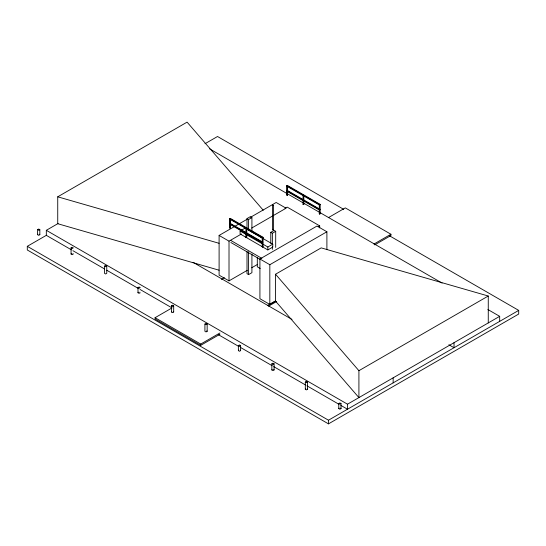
<?xml version="1.0" encoding="UTF-8"?>
<svg xmlns="http://www.w3.org/2000/svg" width="546" height="546" viewBox="0 0 546 546"><rect width="100%" height="100%" fill="white"/><g stroke="black" fill="none" stroke-linecap="round" stroke-linejoin="round"><path stroke-width="0.82" d="M37.592 229.668L38.711 229.02L39.831 229.668L39.831 234.698L38.711 235.346L37.592 234.698L37.592 229.668L38.711 230.316L39.831 229.668M37.592 234.698L37.92 234.241M71.055 247.891L72.174 247.242L73.3 247.891L72.174 248.532L71.055 247.891L71.055 254.02L72.174 254.668L73.3 254.02L72.973 253.562M71.055 254.02L71.383 253.562M104.518 266.114L105.644 265.465L106.763 266.114L106.763 273.341L105.644 273.99L104.518 273.341L104.518 266.114L105.644 266.755L106.763 266.114M137.988 287.626L139.107 286.978L140.226 287.626L139.107 288.274L137.988 287.626L137.988 292.663L138.315 293.12L139.899 293.12L139.899 292.206M137.988 292.663L138.315 292.206M171.451 305.849L172.57 305.2L173.689 305.849L173.689 311.984L172.57 312.626L171.451 311.984L171.451 305.849L172.57 306.497L173.689 305.849M171.451 311.984L171.778 311.527M204.914 324.071L206.033 323.423L207.159 324.071L207.159 331.299L206.033 331.948L204.914 331.299L204.914 324.071L206.033 324.72L207.159 324.071M238.377 345.591L239.503 344.942L240.622 345.591L240.622 350.621L239.503 351.269L238.377 350.621L238.377 345.591L239.503 346.239L240.622 345.591M238.377 350.621L238.704 350.163M271.847 363.813L272.966 363.165L274.085 363.813L274.085 369.942L272.966 370.591L271.847 369.942L271.847 363.813L272.966 364.462L274.085 363.813M271.847 369.942L272.174 369.485M305.31 382.036L306.429 381.388L307.548 382.036L307.548 389.264L306.429 389.912L305.31 389.264L305.31 382.036L306.429 382.685L307.548 382.036M305.31 389.264L305.637 388.807M338.773 403.549L339.892 402.907L341.018 403.549L341.018 408.585L339.892 409.234L338.773 408.585L338.773 403.549L339.892 404.197L341.018 403.549M338.773 408.585L339.1 408.128M273.594 205.412L272.406 205.412M272.406 229.573L272.843 229.32M219.076 270.202L57.733 223.717L57.733 196.813L187.087 122.133L263.24 210.23M71.424 249.829L46.321 235.34L46.321 230.31L58.101 223.505M389.516 235.804L518.7 310.387L518.7 314.046L328.48 423.867L27.3 249.986L27.3 246.321L46.471 235.258M204.989 143.734L217.52 136.5L343.748 209.377M230.514 218.823L230.514 227.975L229.723 227.975L229.723 218.823L230.357 218.407L262.858 237.169L262.858 237.722L229.886 218.68L229.886 219.233L262.38 237.995L262.38 237.442M287.585 186.705L287.585 195.024L287.189 195.256L286.793 195.024L286.793 185.872L287.428 185.463L319.922 204.224L319.922 204.77L286.95 185.736L286.95 186.288L319.444 205.043L320.079 204.634L319.683 204.409L319.683 214.018L320.079 213.786L320.079 204.634M229.886 219.233L230.357 218.96M286.793 185.872L287.585 185.872L287.189 185.647M229.886 223.717L262.38 242.479L262.38 243.025L229.886 224.263L229.886 223.717L230.357 223.444L262.114 241.776M286.95 190.772L287.428 190.493L319.922 209.255L319.444 210.08L286.95 191.318L286.95 190.772L319.922 209.807M229.886 224.263L230.357 223.444M229.723 227.975L230.514 227.975M286.793 195.024L287.585 195.024M247.004 228.76L247.004 218.591L250.334 216.666L251.918 217.588L251.918 231.995M247.304 270.311L229.013 280.869L219.103 275.15L219.103 235.428L246.908 219.383M250.566 217.267L276.174 202.484L286.077 208.203L251.692 228.057M247.004 218.591L248.587 219.506L251.918 217.588M240.11 230.992L245.024 228.153L272.761 244.171L272.761 247.099L267.847 249.938L240.11 233.92L240.11 230.992L267.847 247.01L272.761 244.171M246.369 228.433L246.765 228.201L246.765 237.353L246.369 237.585L245.973 237.353L245.973 228.201L246.369 228.433L246.369 237.585M303.829 196.089L303.829 204.409L303.433 204.634L303.037 204.409L303.037 195.256L303.829 195.256L303.433 195.024M284.992 208.374L287.189 207.105L319.683 225.867L319.683 227.88M219.103 235.428L229.013 241.155L241.448 233.968M245.973 237.353L246.765 237.353M303.037 204.409L303.829 204.409M270.782 243.339L270.782 232.316L274.112 230.398L275.696 231.313L275.696 247.42M262.619 237.353L263.015 237.578L263.015 246.731L262.619 246.963L262.223 246.731L262.223 237.578L262.858 237.169M319.683 214.018L319.287 213.786L319.287 204.634L319.922 204.224M262.223 237.578L263.015 237.578M270.782 232.316L272.365 233.238L275.696 231.313M262.38 242.479L262.858 242.206M319.922 209.255L319.444 210.08M262.223 246.731L263.015 246.731M319.287 213.786L320.079 213.786M219.888 334.275L200.716 345.345L155.064 318.987L155.064 317.704L172.024 307.917M221.417 279.395L224.372 277.696M328.323 217.677L345.284 207.883L390.936 234.241L390.936 235.524L374.713 244.888M275.682 301.058L269.826 304.436L259.923 298.717L259.923 258.995L316.987 226.051L326.897 231.77L326.897 249.515M318.222 226.713L319.683 225.867M251.692 267.779L257.541 264.4M247.004 251.651L247.004 273.689L248.587 274.604L251.918 272.679L251.918 254.033M259.923 258.995L269.826 264.714L326.897 231.77M275.539 274.235L358.913 370.693L358.913 397.604L275.539 301.139L275.539 274.235L321.191 247.877L488.267 296.014L488.267 322.925M155.064 317.704L200.716 344.062L219.888 332.999M267.806 305.33L275.184 301.071M373.976 244.035L390.936 234.241M268.55 306.183L276.658 301.501M358.913 370.693L488.267 296.014M46.321 230.31L347.502 404.19L499.679 316.332L499.679 321.369M27.3 246.321L328.48 420.208L518.7 310.387M57.733 196.813L219.076 243.298M273.157 229.32L273.594 229.573M319.287 204.634L319.683 204.866M209.568 148.84L442.096 283.094M487.865 309.514L499.679 316.332M448.86 344.744L454.026 347.727L454.026 342.69M246.369 227.975L246.765 228.201M229.723 218.823L230.119 219.048M230.862 240.479L261.875 258.388M230.862 242.492L260.401 259.548M260.189 268.489L257.309 266.823L257.309 257.562M193.107 262.339L292.021 319.444M72.898 250.682L104.641 269.007M106.852 270.29L138.595 288.616M140.069 289.469L171.813 307.794M218.318 334.643L238.991 346.574M240.465 347.427L272.208 365.752M273.683 366.605L305.426 384.93M306.9 385.783L338.643 404.108M340.861 405.391L347.502 409.227L347.502 404.19M340.684 408.128L341.018 408.585M307.221 388.807L307.548 389.264M273.758 369.485L274.085 369.942M240.295 350.163L240.622 350.621M206.832 330.842L207.159 331.299M173.362 311.527L173.689 311.984M39.503 234.241L39.831 234.698M393.154 377.832L393.154 382.869M328.48 420.208L328.48 423.867M319.444 204.497L319.444 205.043M303.433 195.482L303.433 204.634M287.428 185.463L287.428 186.009M287.189 186.104L287.189 195.256M272.365 233.238L272.365 244.253M272.365 246.799L272.365 249.338M269.826 264.714L269.826 304.436M267.847 247.01L267.847 249.938M262.619 237.81L262.619 246.963M248.587 219.506L248.587 230.528M248.587 251.713L248.587 274.604M230.119 218.591L230.119 228.201M229.013 241.155L229.013 280.869M200.716 344.062L200.716 345.345M272.563 205.071L272.406 229.757L273.157 230.009L273.594 229.757L273.594 205.228L272.563 205.071"/></g></svg>
